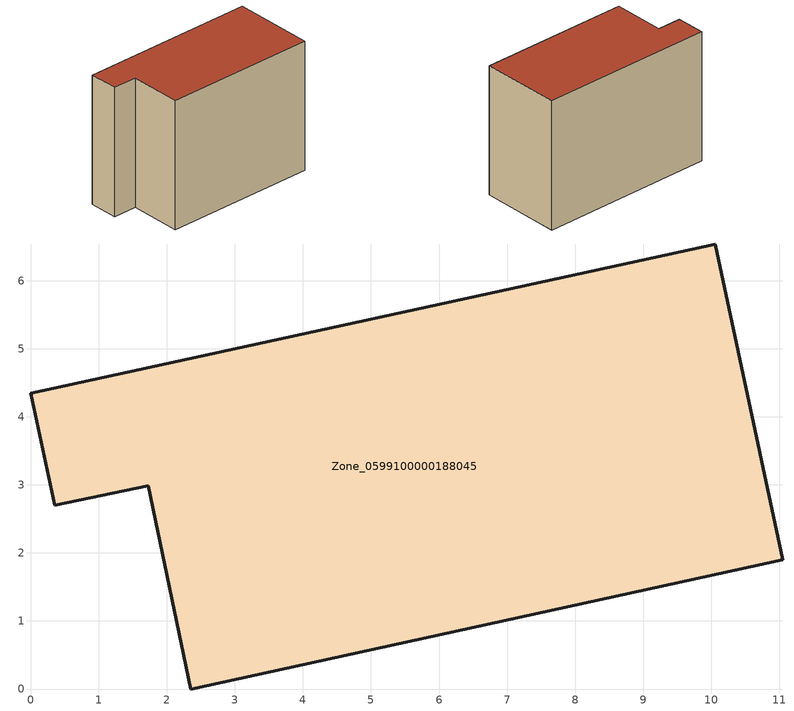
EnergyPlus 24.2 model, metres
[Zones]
Zone_0599100000188045
 floor ground (C_G): 1.73,2.99 0.35,2.7 0,4.35 10.06,6.54 11.05,1.9 2.35,0 z0
 wall outside (C_F): 10.06,6.54 0,4.35 0.35,2.7 1.73,2.99 2.35,0 11.05,1.9 10.06,6.54 z0:7.63
 roof outside (C_R): 2.35,0 11.05,1.9 10.06,6.54 0,4.35 0.35,2.7 1.73,2.99 z7.63
[BUILDING]
Pand.0599100000188045: North Axis=0; Terrain=City; Loads Convergence Tolerance Value=0.04; Temperature Convergence Tolerance Value=0.4; Solar Distribution=FullExterior; Maximum Number of Warmup Days=25; Minimum Number of Warmup Days=1
[Site:Location]
Rotterdam.The.Hague.AP_ZH_NLD Design_Conditions: Latitude=51.96; Longitude=4.45; Time Zone=1; Elevation=-4.5
[SITE:GROUNDTEMPERATURE:BUILDINGSURFACE]
18, 18, 18, 18, 18, 18, 18, 18, 18, 18, 18, 18
[MATERIAL] Thermal Absorptance=0.9; Solar Absorptance=0.7; Visible Absorptance=0.7
Name | Roughness | Thickness | Conductivity | Density | Specific Heat
G.TI.1946 | MediumSmooth | 0.15 | 1 | 540 | 1210
F.TI.1946 | Rough | 0.3 | 0.857143 | 1920 | 840
R.TI.1946 | MediumRough | 0.2 | 0.1 | 1500 | 1000
[CONSTRUCTION]
C_G: G.TI.1946
C_F: F.TI.1946
C_R: R.TI.1946
[ZONE]
Zone_0599100000188045: Type=1; Multiplier=1; Ceiling Height=Autocalculate; Volume=Autocalculate; Floor Area=autocalculate; Part of Total Floor Area=Yes
[ZONEINFILTRATION:DESIGNFLOWRATE]
Infil_Zone_0599100000188045: Zone or ZoneList or Space or SpaceList=Zone_0599100000188045; Schedule=AlwaysOn; Design Flow Rate Calculation Method=Flow/Area; Flow Rate per Floor Area=0.003; Constant Term Coefficient=1; Temperature Term Coefficient=0; Velocity Term Coefficient=0; Velocity Squared Term Coefficient=0
[HVACTEMPLATE:ZONE:IDEALLOADSAIRSYSTEM]
Zone_0599100000188045: Maximum Heating Supply Air Temperature=50; Minimum Cooling Supply Air Temperature=13; Maximum Heating Supply Air Humidity Ratio=0.0156; Minimum Cooling Supply Air Humidity Ratio=0.0077; Heating Limit=NoLimit; Cooling Limit=NoLimit; Dehumidification Control Type=ConstantSensibleHeatRatio; Cooling Sensible Heat Ratio=0.7; Dehumidification Setpoint=60; Humidification Control Type=None; Humidification Setpoint=30; Outdoor Air Method=None; Outdoor Air Flow Rate per Person=0.00944; Outdoor Air Flow Rate per Zone Floor Area=0; Outdoor Air Flow Rate per Zone=0; Demand Controlled Ventilation Type=None; Outdoor Air Economizer Type=NoEconomizer; Heat Recovery Type=None; Sensible Heat Recovery Effectiveness=0.7; Latent Heat Recovery Effectiveness=0.65
[ZONECONTROL:THERMOSTAT]
ThermostatControl_Zone_0599100000188045: Zone or ZoneList=Zone_0599100000188045; Control Type Schedule=DualSetpointControlType; Control 1=Thermostat_Zone_0599100000188045; Temperature Difference Between Cutout And Setpoint=0
[THERMOSTATSETPOINT:DUALSETPOINT]
Thermostat_Zone_0599100000188045: Heating Setpoint Temperature Schedule=HeatingSetpoint_Zone_0599100000188045; Cooling Setpoint Temperature Schedule=CoolingSetpoint_Zone_0599100000188045
[SCHEDULE:COMPACT]
HeatingSetpoint_Zone_0599100000188045: Through: 12/31, For: AllDays, Until: 24:00, 21
CoolingSetpoint_Zone_0599100000188045: Through: 12/31, For: AllDays, Until: 24:00, 24
DualSetpointControlType: Through: 12/31, For: AllDays, Until: 24:00, 4
AlwaysOn: Through: 12/31, For: AllDays, Until: 24:00, 1
